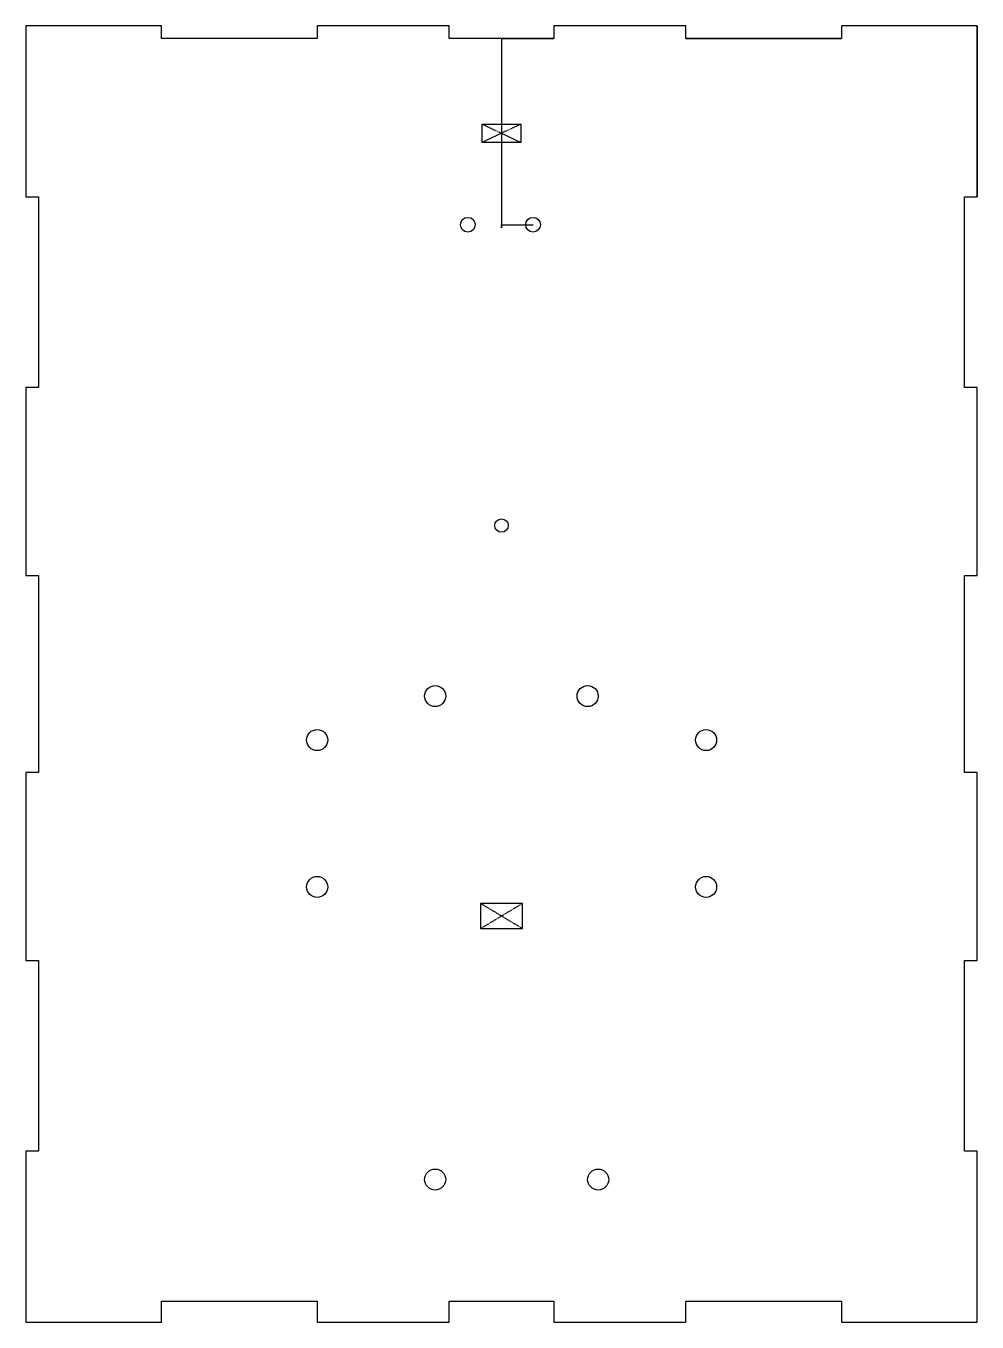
# Model space of a CAD drawing. Header units: millimetres. Extents: x -177 to 49, y -243 to 65.
import ezdxf

# ---------------------------------------------------------------- set-up
doc = ezdxf.new("R2010")
doc.units = ezdxf.units.MM
doc.linetypes.add('DASHED', pattern=[0.2067, 0.1654, -0.0413])

msp = doc.modelspace()

# ---------------------------------------------------------------- linework, layer by layer
for p, q in [((-64.12, 62.17), (-76.56, 62.17)), ((-64.12, 62.17), (-51.68, 62.17)), ((-64.12, 62.17), (-64.12, 17.17)), ((-20.32, 62.17), (16.7, 62.17)), ((48.88, 24.57), (48.88, 62.17)), ((-64.12, 17.17), (-64.12, 17.92)), ((-64.12, 17.92), (-56.62, 17.92)), ((48.88, -65.42), (48.88, -20.78)), ((48.88, -156.89), (48.88, -112.25)), ((48.88, -242.83), (48.88, -202.24))]:
    msp.add_line(p, q)
at = {"color": 190, "linetype": 'DASHED', "lineweight": 25, "true_color": 0x8018ff}
for p, q in [((-68.7, 41.83), (-59.54, 37.5)), ((-59.54, 41.83), (-68.7, 37.5)), ((-69.12, -149.34), (-59.12, -143.34)), ((-59.12, -149.34), (-69.12, -143.34))]:
    msp.add_line(p, q, dxfattribs=at)
for points in [[(48.88, 65.17), (16.7, 65.17), (16.7, 62.17), (-20.32, 62.17), (-20.32, 65.17), (-51.68, 65.17), (-51.68, 62.17), (-76.56, 62.17), (-76.56, 65.17), (-107.92, 65.17), (-107.92, 62.17), (-144.94, 62.17), (-144.94, 65.17), (-177.12, 65.17), (-177.12, 24.57), (-174.12, 24.57), (-174.12, -20.78), (-177.12, -20.78), (-177.12, -65.42), (-174.12, -65.42), (-174.12, -112.25), (-177.12, -112.25), (-177.12, -156.89), (-174.12, -156.89), (-174.12, -202.24), (-177.12, -202.24), (-177.12, -242.83), (-144.94, -242.83), (-144.94, -237.83), (-107.92, -237.83), (-107.92, -242.83), (-76.56, -242.83), (-76.56, -237.83), (-51.68, -237.83), (-51.68, -242.83), (-20.32, -242.83), (-20.32, -237.83), (16.7, -237.83), (16.7, -242.83), (48.88, -242.83), (48.88, -237.83), (48.88, -202.24), (45.88, -202.24), (45.88, -156.89), (48.88, -156.89), (48.88, -112.25), (45.88, -112.25), (45.88, -65.42), (48.88, -65.42), (48.88, -20.78), (45.88, -20.78), (45.88, 24.57), (48.88, 24.57), (48.88, 65.17), (48.88, 24.57)], [(-76.56, 62.17), (-76.56, 65.17), (-107.92, 65.17), (-107.92, 62.17), (-144.94, 62.17), (-144.94, 65.17), (-177.12, 65.17), (-177.12, 24.57), (-174.12, 24.57), (-174.12, -20.78), (-177.12, -20.78), (-177.12, -65.42), (-174.12, -65.42), (-174.12, -112.25), (-177.12, -112.25), (-177.12, -156.89), (-174.12, -156.89), (-174.12, -202.24), (-177.12, -202.24), (-177.12, -242.83), (-144.94, -242.83), (-144.94, -237.83), (-107.92, -237.83), (-107.92, -242.83), (-76.56, -242.83), (-76.56, -237.83), (-51.68, -237.83), (-51.68, -242.83), (-20.32, -242.83), (-20.32, -237.83), (16.7, -237.83), (16.7, -242.83), (48.88, -242.83)], [(-20.32, 62.17), (-20.32, 65.17), (-51.68, 65.17), (-51.68, 62.17)], [(48.88, 24.57), (48.88, 65.17), (16.7, 65.17), (16.7, 62.17)], [(48.88, -20.78), (45.88, -20.78), (45.88, 24.57), (48.88, 24.57)], [(48.88, -112.25), (45.88, -112.25), (45.88, -65.42), (48.88, -65.42)], [(48.88, -202.24), (45.88, -202.24), (45.88, -156.89), (48.88, -156.89)]]:
    msp.add_lwpolyline(points)
for points in [[(-68.7, 41.83), (-59.54, 41.83), (-59.54, 37.5), (-68.7, 37.5)], [(-69.12, -149.34), (-59.12, -149.34), (-59.12, -143.34), (-69.12, -143.34)]]:
    msp.add_lwpolyline(points, close=True)
for centre, radius in [((-72.12, 17.92), 1.75), ((-56.62, 17.92), 1.75), ((-64.12, -53.56), 1.6), ((-79.88, -94.08), 2.5), ((-43.65, -94.08), 2.5), ((-107.92, -104.53), 2.5), ((-15.5, -104.53), 2.5), ((-107.92, -139.43), 2.5), ((-15.5, -139.43), 2.5), ((-79.88, -208.96), 2.5), ((-41.15, -208.96), 2.5)]:
    msp.add_circle(centre, radius)

doc.saveas('drawing.dxf')
